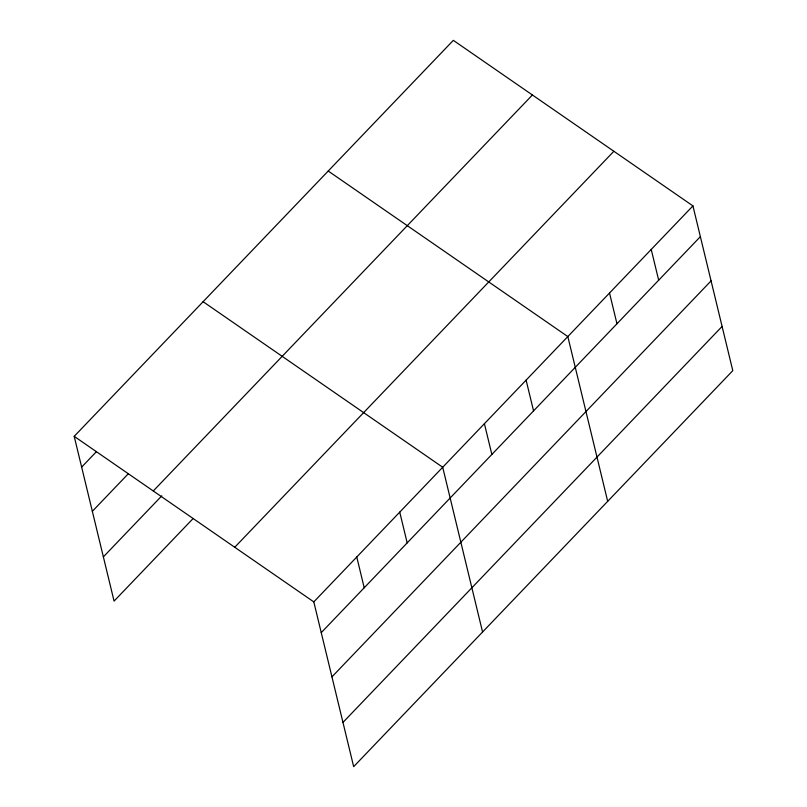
<?xml version="1.0" encoding="UTF-8"?>
<svg xmlns="http://www.w3.org/2000/svg" width="807" height="807" viewBox="0 0 807 807"><rect width="100%" height="100%" fill="white"/><g stroke="black" fill="none" stroke-linecap="round" stroke-linejoin="round"><path stroke-width="1.21" d="M74.204 436.345L453.332 40.35L692.931 205.896L732.796 370.655L353.668 766.65L313.802 601.891L74.204 436.345L114.069 601.104L193.125 518.528M81.648 467.102L96.255 451.839M92.341 511.325L128.434 473.618M153.269 490.979L532.408 94.984M103.367 556.88L161.804 495.841M234.736 547.267L613.865 151.272M313.802 601.891L692.931 205.896M321.247 632.648L700.375 236.653M331.939 676.871L711.078 280.876M342.965 722.426L722.094 326.432M328.227 171.034L567.825 336.58L607.681 501.329M203.112 301.707L442.71 467.253L482.566 632.012M651.229 249.454L658.673 280.211M609.527 293.022L616.962 323.768M526.114 380.137L533.558 410.894M484.412 423.695L491.856 454.452M399.737 512.132L407.182 542.889M356.775 557.012L364.209 587.768"/></g></svg>
